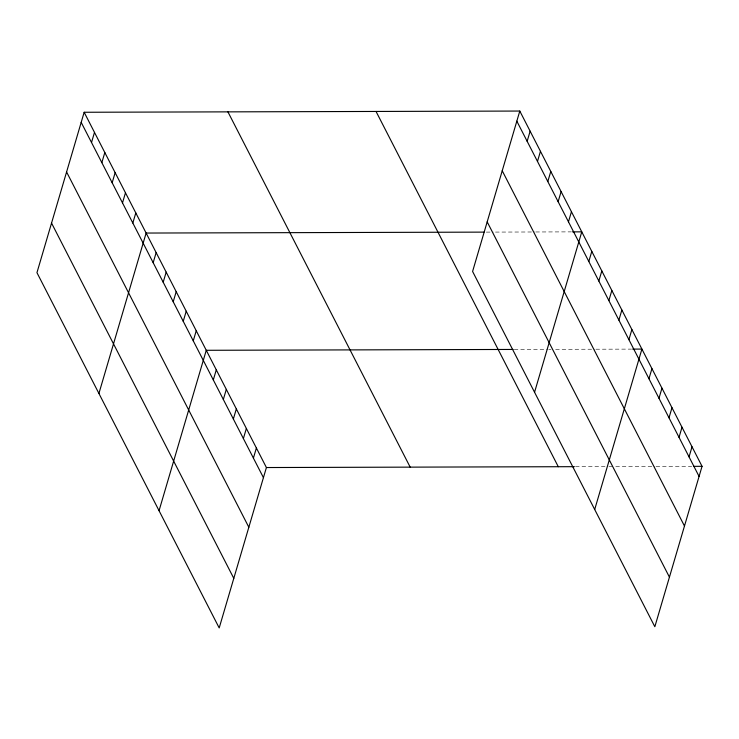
<?xml version="1.0" encoding="UTF-8"?>
<svg xmlns="http://www.w3.org/2000/svg" width="739" height="739" viewBox="0 0 739 739"><rect width="100%" height="100%" fill="white"/><g stroke="black" fill="none" stroke-linecap="round" stroke-linejoin="round"><path stroke-width="0.55" stroke-dasharray="3.69 2.77" d="M486.308 232.111L493.209 232.092M495.509 232.083L534.611 231.981M535.766 231.972L571.413 231.88M514.252 349.445L547.599 349.353M548.754 349.344L551.054 349.344M555.654 349.325L594.756 349.214M595.902 349.214L631.559 349.113M575.542 466.678L607.744 466.586M608.89 466.586L613.49 466.577M615.79 466.568L654.893 466.457M656.047 466.457L691.695 466.355"/><path stroke-width="1.11" d="M84.163 112.263L36.95 272.673L219.197 627.947L266.409 467.538L84.163 112.263L519.803 111.053L702.05 466.327L654.837 626.737L472.591 271.462L519.803 111.053M91.516 142.507L94.49 132.392M101.843 162.635L104.818 152.53M112.171 182.764L115.145 172.658M122.498 202.902L125.473 192.787M132.826 223.03L135.8 212.924M98.915 393.462L146.128 233.053L484.008 232.12M153.176 262.705L156.151 252.59M163.199 282.243L166.173 272.137M173.222 301.78L176.196 291.674M183.244 321.326L186.219 311.211M193.267 340.864L196.241 330.758M159.051 510.704L206.264 350.295L513.097 349.445M213.312 379.938L216.287 369.833M223.335 399.485L226.31 389.37M233.358 419.022L236.341 408.916M243.39 438.56L246.364 428.454M253.412 458.106L256.387 447.991M527.156 141.297L530.131 131.191M537.484 161.425L540.458 151.319M547.811 181.563L550.786 171.448M558.139 201.692L561.113 191.586M568.467 221.82L571.441 211.714M534.556 392.261L581.769 231.852L572.568 231.87M588.817 261.495L591.791 251.389M598.839 281.032L601.814 270.927M608.862 300.579L611.837 290.464M618.885 320.116L621.859 310.011M628.907 339.654L631.882 329.548M594.701 509.494L641.905 349.085L632.704 349.113M648.953 378.738L651.937 368.632M658.985 398.275L661.959 388.169M669.007 417.812L671.982 407.706M679.03 437.359L682.005 427.244M689.053 456.896L692.027 446.79M266.409 467.538L574.388 466.678M693.995 466.346L702.05 466.327M516.829 121.168L699.076 476.433M502.234 170.764L684.48 526.039M487.186 221.866L669.432 577.141M376.04 111.45L558.287 466.725M227.926 111.866L410.173 467.131M81.188 122.369L263.435 477.643M66.584 171.975L248.831 527.24M51.545 223.076L233.792 578.341"/></g></svg>
